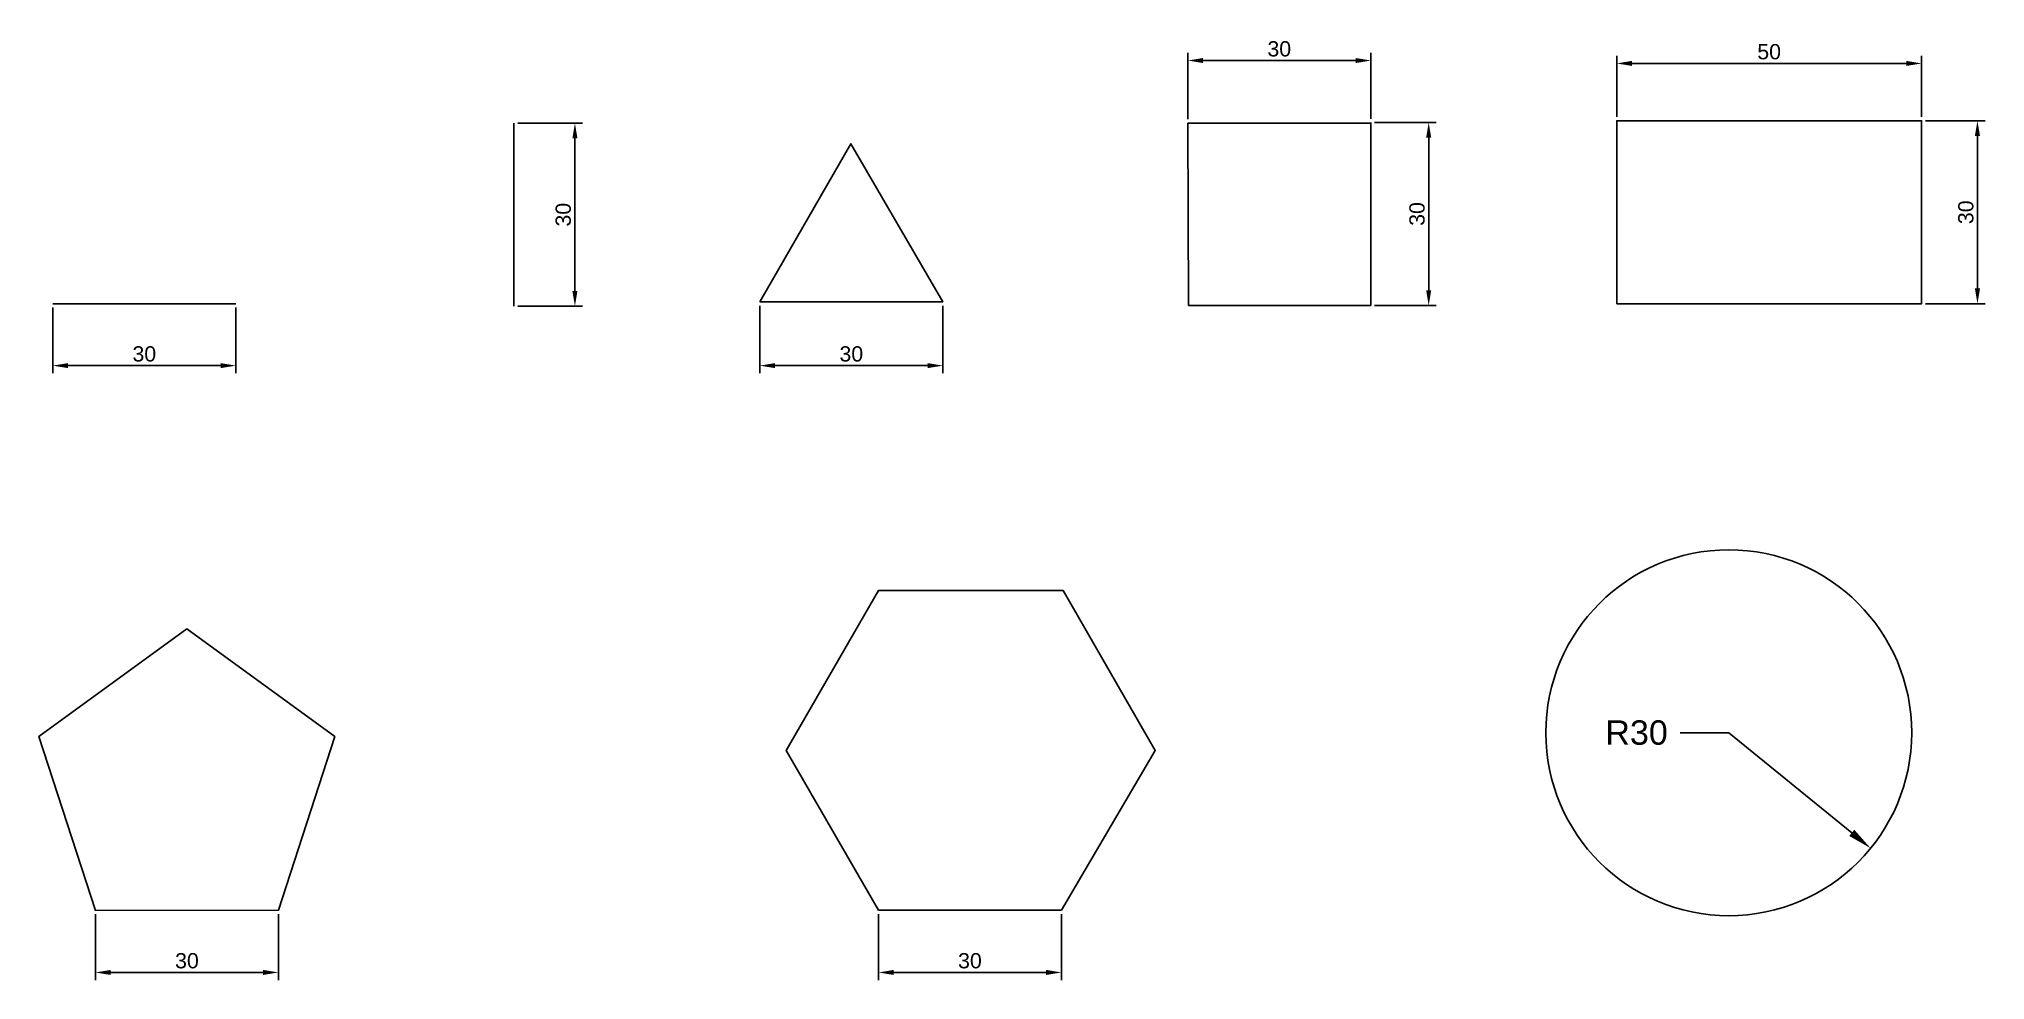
# Model space of a CAD drawing. Header units: millimetres. Extents: x 72 to 391, y 39 to 194.
import ezdxf
from ezdxf import colors
from ezdxf.entities.mleader import LeaderData, LeaderLine
from ezdxf.math import Vec2, Vec3

# ---------------------------------------------------------------- set-up
doc = ezdxf.new("R2010")
doc.units = ezdxf.units.MM
doc.styles.get("Standard").update_dxf_attribs({"font": 'arial.ttf'})
doc.dimstyles.new('ISO-25', dxfattribs={"dimtxt": 2.5, "dimasz": 2.5, "dimexe": 1.25, "dimexo": 0.625, "dimtad": 1, "dimtxsty": 'Standard', "dimcen": 2.5, "dimadec": 0, "dimazin": 0, "dimtfac": 1, "dimtmove": 0, "dimatfit": 3, "dimfxl": 1, "dimarcsym": 0})

# ---------------------------------------------------------------- blocks, each defined once
blk = doc.blocks.new('*D2')
at = {"color": 0, "lineweight": -2, "transparency": 16777216}
for p, q in [((74.45, 149.47), (74.45, 138.69)), ((104.45, 149.47), (104.45, 138.69)), ((101.95, 139.94), (76.95, 139.94))]:
    blk.add_line(p, q, dxfattribs=at)
at = {"color": 0, "transparency": 16777216}
for points in [[(76.95, 140.36), (76.95, 139.53), (74.45, 139.94)], [(101.95, 140.36), (101.95, 139.53), (104.45, 139.94)]]:
    blk.add_solid(points, dxfattribs=at)
at = {"layer": 'Defpoints', "color": 0, "transparency": 16777216}
for p in [(74.45, 150.1), (104.45, 150.1), (74.45, 139.94)]:
    blk.add_point(p, dxfattribs=at)
at = {"color": 0, "transparency": 16777216, "insert": (89.45, 141.85), "char_height": 2.5, "attachment_point": 5}
blk.add_mtext('30', dxfattribs=at)
blk = doc.blocks.new('*D3')
at = {"color": 0, "lineweight": -2, "transparency": 16777216}
for p, q in [((150.68, 179.69), (161.31, 179.69)), ((160.06, 177.19), (160.06, 152.19)), ((150.68, 149.69), (161.31, 149.69))]:
    blk.add_line(p, q, dxfattribs=at)
at = {"color": 0, "transparency": 16777216}
for points in [[(159.65, 177.19), (160.48, 177.19), (160.06, 179.69)], [(159.65, 152.19), (160.48, 152.19), (160.06, 149.69)]]:
    blk.add_solid(points, dxfattribs=at)
at = {"layer": 'Defpoints', "color": 0, "transparency": 16777216}
for p in [(150.05, 179.69), (150.05, 149.69), (160.06, 149.69)]:
    blk.add_point(p, dxfattribs=at)
at = {"color": 0, "transparency": 16777216, "insert": (158.16, 164.69), "char_height": 2.5, "attachment_point": 5, "rotation": 90}
blk.add_mtext('30', dxfattribs=at)
blk = doc.blocks.new('*D4')
at = {"color": 0, "lineweight": -2, "transparency": 16777216}
for p, q in [((190.39, 149.75), (190.39, 138.69)), ((220.39, 149.75), (220.39, 138.69)), ((192.89, 139.94), (217.89, 139.94))]:
    blk.add_line(p, q, dxfattribs=at)
at = {"color": 0, "transparency": 16777216}
for points in [[(192.89, 140.36), (192.89, 139.53), (190.39, 139.94)], [(217.89, 140.36), (217.89, 139.53), (220.39, 139.94)]]:
    blk.add_solid(points, dxfattribs=at)
at = {"layer": 'Defpoints', "color": 0, "transparency": 16777216}
for p in [(190.39, 150.38), (220.39, 150.38), (220.39, 139.94)]:
    blk.add_point(p, dxfattribs=at)
at = {"color": 0, "transparency": 16777216, "insert": (205.39, 141.85), "char_height": 2.5, "attachment_point": 5}
blk.add_mtext('30', dxfattribs=at)
blk = doc.blocks.new('*D5')
at = {"color": 0, "lineweight": -2, "transparency": 16777216}
for p, q in [((291.19, 179.81), (301.32, 179.81)), ((300.07, 177.31), (300.07, 152.31)), ((291.19, 149.81), (301.32, 149.81))]:
    blk.add_line(p, q, dxfattribs=at)
at = {"color": 0, "transparency": 16777216}
for points in [[(299.65, 177.31), (300.49, 177.31), (300.07, 179.81)], [(299.65, 152.31), (300.49, 152.31), (300.07, 149.81)]]:
    blk.add_solid(points, dxfattribs=at)
at = {"layer": 'Defpoints', "color": 0, "transparency": 16777216}
for p in [(290.57, 179.81), (290.57, 149.81), (300.07, 149.81)]:
    blk.add_point(p, dxfattribs=at)
at = {"color": 0, "transparency": 16777216, "insert": (298.17, 164.81), "char_height": 2.5, "attachment_point": 5, "rotation": 90}
blk.add_mtext('30', dxfattribs=at)
blk = doc.blocks.new('*D6')
at = {"color": 0, "lineweight": -2, "transparency": 16777216}
for p, q in [((260.57, 180.33), (260.57, 191.22)), ((263.07, 189.97), (288.07, 189.97)), ((290.57, 180.43), (290.57, 191.22))]:
    blk.add_line(p, q, dxfattribs=at)
at = {"color": 0, "transparency": 16777216}
for points in [[(263.07, 190.38), (263.07, 189.55), (260.57, 189.97)], [(288.07, 190.38), (288.07, 189.55), (290.57, 189.97)]]:
    blk.add_solid(points, dxfattribs=at)
at = {"layer": 'Defpoints', "color": 0, "transparency": 16777216}
for p in [(290.57, 189.97), (260.57, 179.71), (290.57, 179.81)]:
    blk.add_point(p, dxfattribs=at)
at = {"color": 0, "transparency": 16777216, "insert": (275.57, 191.87), "char_height": 2.5, "attachment_point": 5}
blk.add_mtext('30', dxfattribs=at)
blk = doc.blocks.new('*D7')
at = {"color": 0, "lineweight": -2, "transparency": 16777216}
for p, q in [((330.9, 180.71), (330.9, 190.74)), ((333.4, 189.49), (378.4, 189.49)), ((380.9, 180.71), (380.9, 190.74))]:
    blk.add_line(p, q, dxfattribs=at)
at = {"color": 0, "transparency": 16777216}
for points in [[(333.4, 189.91), (333.4, 189.08), (330.9, 189.49)], [(378.4, 189.91), (378.4, 189.08), (380.9, 189.49)]]:
    blk.add_solid(points, dxfattribs=at)
at = {"layer": 'Defpoints', "color": 0, "transparency": 16777216}
for p in [(380.9, 189.49), (330.9, 180.09), (380.9, 180.09)]:
    blk.add_point(p, dxfattribs=at)
at = {"color": 0, "transparency": 16777216, "insert": (355.9, 191.4), "char_height": 2.5, "attachment_point": 5}
blk.add_mtext('50', dxfattribs=at)
blk = doc.blocks.new('*D8')
at = {"color": 0, "lineweight": -2, "transparency": 16777216}
for p, q in [((381.53, 180.09), (391.31, 180.09)), ((390.06, 177.59), (390.06, 152.59)), ((381.53, 150.09), (391.31, 150.09))]:
    blk.add_line(p, q, dxfattribs=at)
at = {"color": 0, "transparency": 16777216}
for points in [[(389.64, 177.59), (390.48, 177.59), (390.06, 180.09)], [(389.64, 152.59), (390.48, 152.59), (390.06, 150.09)]]:
    blk.add_solid(points, dxfattribs=at)
at = {"layer": 'Defpoints', "color": 0, "transparency": 16777216}
for p in [(380.9, 180.09), (380.9, 150.09), (390.06, 150.09)]:
    blk.add_point(p, dxfattribs=at)
at = {"color": 0, "transparency": 16777216, "insert": (388.16, 165.09), "char_height": 2.5, "attachment_point": 5, "rotation": 90}
blk.add_mtext('30', dxfattribs=at)
blk = doc.blocks.new('*D9')
at = {"color": 0, "lineweight": -2, "transparency": 16777216}
for p, q in [((81.44, 50), (81.44, 39.19)), ((111.44, 50.01), (111.44, 39.19)), ((83.94, 40.44), (108.94, 40.44))]:
    blk.add_line(p, q, dxfattribs=at)
at = {"color": 0, "transparency": 16777216}
for points in [[(83.94, 40.86), (83.94, 40.03), (81.44, 40.44)], [(108.94, 40.86), (108.94, 40.03), (111.44, 40.44)]]:
    blk.add_solid(points, dxfattribs=at)
at = {"layer": 'Defpoints', "color": 0, "transparency": 16777216}
for p in [(81.44, 50.62), (111.44, 50.64), (111.44, 40.44)]:
    blk.add_point(p, dxfattribs=at)
at = {"color": 0, "transparency": 16777216, "insert": (96.44, 42.35), "char_height": 2.5, "attachment_point": 5}
blk.add_mtext('30', dxfattribs=at)
blk = doc.blocks.new('*D10')
at = {"color": 0, "lineweight": -2, "transparency": 16777216}
for p, q in [((209.84, 50.01), (209.84, 39.19)), ((239.84, 50.01), (239.84, 39.19)), ((212.34, 40.44), (237.34, 40.44))]:
    blk.add_line(p, q, dxfattribs=at)
at = {"color": 0, "transparency": 16777216}
for points in [[(212.34, 40.86), (212.34, 40.03), (209.84, 40.44)], [(237.34, 40.86), (237.34, 40.03), (239.84, 40.44)]]:
    blk.add_solid(points, dxfattribs=at)
at = {"layer": 'Defpoints', "color": 0, "transparency": 16777216}
for p in [(209.84, 50.64), (239.84, 50.64), (239.84, 40.44)]:
    blk.add_point(p, dxfattribs=at)
at = {"color": 0, "transparency": 16777216, "insert": (224.84, 42.35), "char_height": 2.5, "attachment_point": 5}
blk.add_mtext('30', dxfattribs=at)

msp = doc.modelspace()

# ---------------------------------------------------------------- linework, layer by layer
for p, q in [((150.051, 179.693), (150.051, 149.693)), ((260.565, 179.708), (290.565, 179.708)), ((290.565, 179.708), (260.565, 179.708)), ((260.565, 179.708), (260.663, 149.807)), ((74.451, 150.098), (104.451, 150.098))]:
    msp.add_line(p, q)
msp.add_lwpolyline([(260.663, 149.807), (290.565, 149.807), (290.565, 179.807)])
for points in [[(330.904, 150.088), (380.904, 150.088), (380.904, 180.088), (330.904, 180.088)], [(190.39, 150.38), (220.39, 150.38), (205.316, 176.318)], [(209.842, 50.638), (239.842, 50.638), (255.238, 76.847), (240.106, 103.057), (209.842, 103.057), (194.71, 76.847)], [(81.438, 50.62), (111.438, 50.638), (120.678, 79.152), (96.422, 96.774), (72.167, 79.152)]]:
    msp.add_lwpolyline(points, close=True)
msp.add_circle((349.284, 79.747), 30)

# ---------------------------------------------------------------- dimensions: what is measured, and where the dimension line sits
for base, p1, p2, picture, middle in [((290.565, 189.966), (260.565, 179.708), (290.565, 179.807), '*D6', (275.565, 191.868)), ((380.904, 189.494), (330.904, 180.088), (380.904, 180.088), '*D7', (355.904, 191.396)), ((74.451, 139.944), (104.451, 150.098), (74.451, 150.098), '*D2', (89.451, 141.846)), ((220.39, 139.944), (190.39, 150.38), (220.39, 150.38), '*D4', (205.39, 141.846)), ((111.438, 40.443), (81.438, 50.62), (111.438, 50.638), '*D9', (96.438, 42.346)), ((239.842, 40.443), (209.842, 50.638), (239.842, 50.638), '*D10', (224.842, 42.346))]:
    dim = msp.add_linear_dim(base=base, p1=p1, p2=p2, dimstyle='ISO-25')
    dim.commit()
    dim.dimension.update_dxf_attribs({"geometry": picture, "text_midpoint": middle})
for base, p1, p2, picture, middle in [((160.062, 149.693), (150.051, 179.693), (150.051, 149.693), '*D3', (158.16, 164.693)), ((300.069, 149.807), (290.565, 179.807), (290.565, 149.807), '*D5', (298.167, 164.807)), ((390.06, 150.088), (380.904, 180.088), (380.904, 150.088), '*D8', (388.158, 165.088))]:
    dim = msp.add_linear_dim(base=base, p1=p1, p2=p2, angle=90, dimstyle='ISO-25')
    dim.commit()
    dim.dimension.update_dxf_attribs({"geometry": picture, "text_midpoint": middle})

# ---------------------------------------------------------------- leaders
ml = msp.add_multileader_mtext('Standard')
ml.set_content('R30', color=256)
ml.set_leader_properties()
ml.build(insert=Vec2(0, 0))
ctx = ml.context
ctx.base_point, ctx.plane_origin = Vec3(327.739, 79.747), Vec3(372.548, 60.805)
ctx.text_align_type = 2
notes = []
notes.append((ctx, [(0, (1, 1, 0), (349.284, 79.747), (-1, 0), 8, [(0, [(372.548, 60.805)], 0, [])])]))
ctx.mtext.insert, ctx.mtext.alignment, ctx.mtext.flow_direction = Vec3(339.284, 81.782), 3, 5
for ctx, leaders in notes:
    for number, flags, end, landing, length, lines in leaders:
        leader = LeaderData()
        leader.index, (leader.has_last_leader_line, leader.has_dogleg_vector, leader.attachment_direction) = number, flags
        leader.last_leader_point, leader.dogleg_vector, leader.dogleg_length = Vec3(end), Vec3(landing), length
        for number, points, colour, breaks in lines:
            line = LeaderLine()
            line.index, line.vertices, line.color, line.breaks = number, Vec3.list(points), colors.encode_raw_color(colour), breaks
            leader.lines.append(line)
        ctx.leaders.append(leader)

doc.saveas('drawing.dxf')
